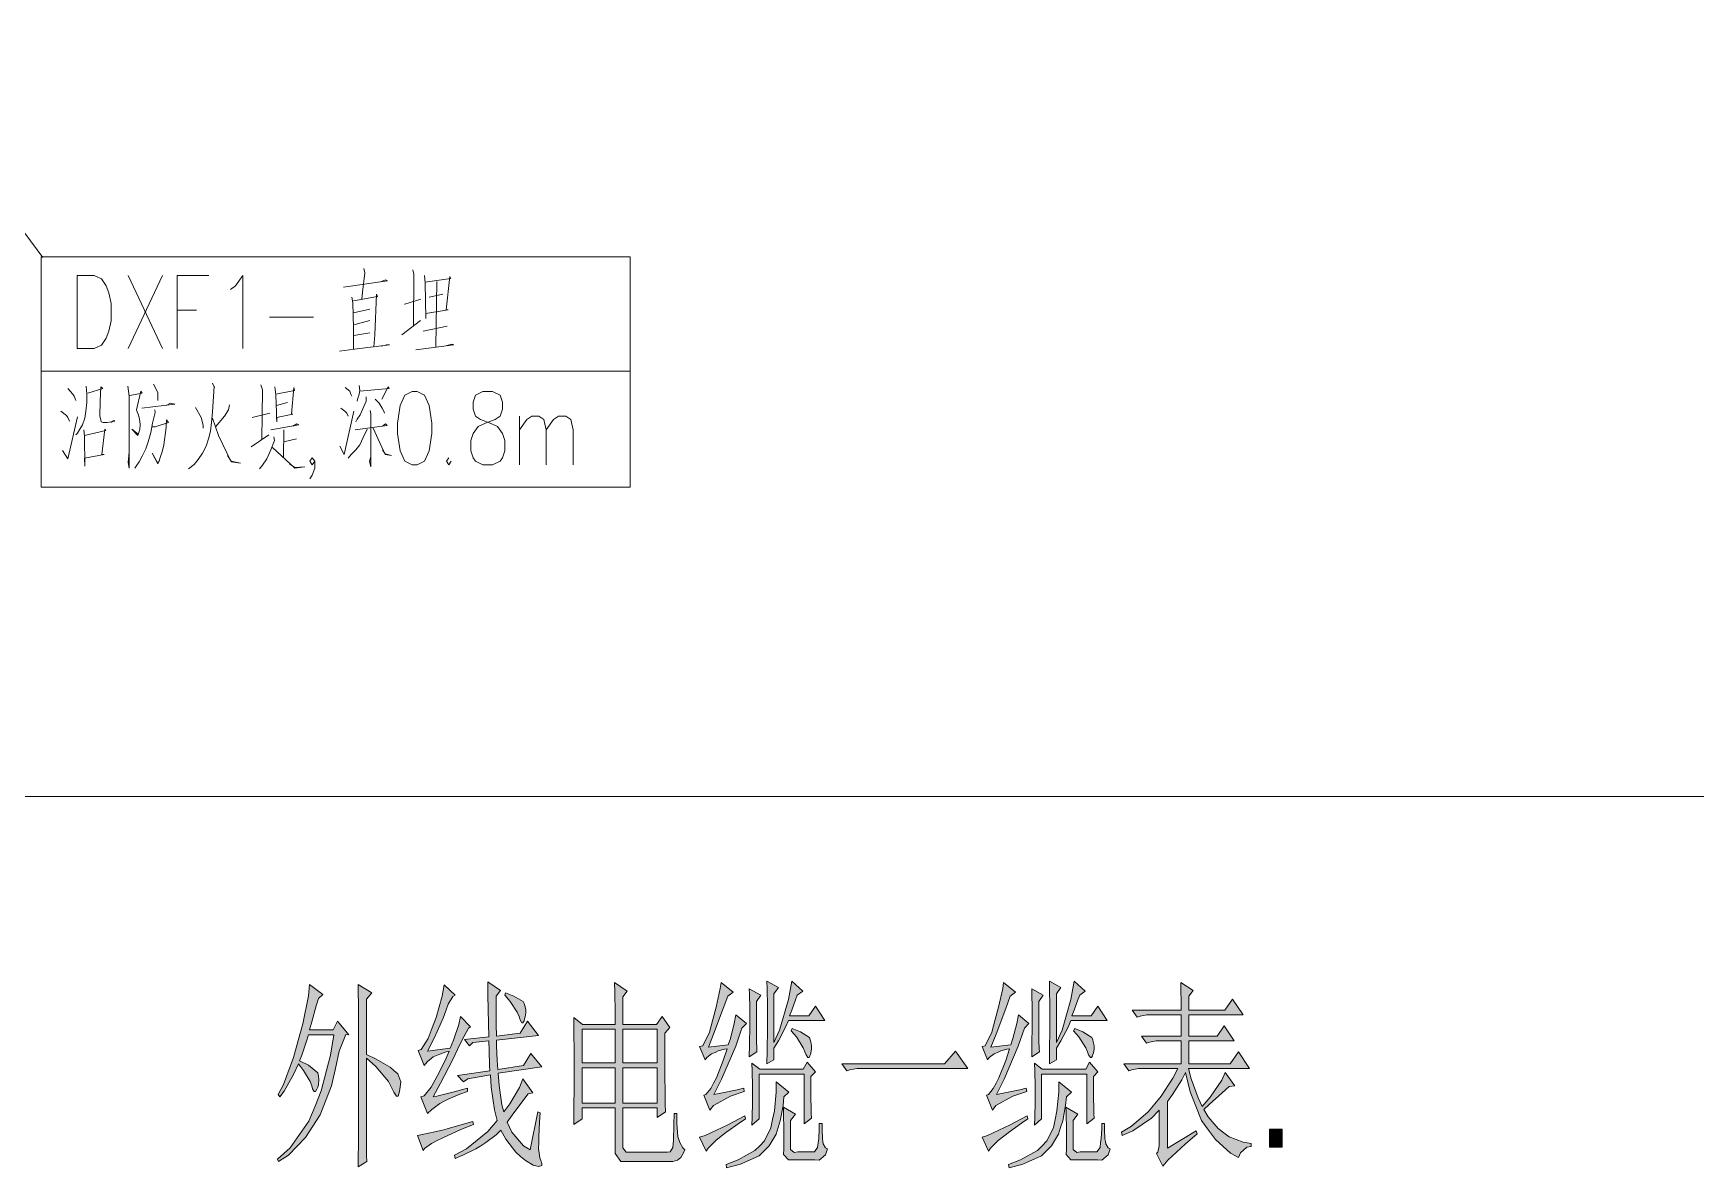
# Model space of a CAD drawing. Header units: millimetres. Extents: x -4415 to 173792, y -78716 to 47289.
# Drawn here: x 110800 to 136509, y -49863 to -32316 of the extents above; entities that cross this region are included whole.
import ezdxf

# ---------------------------------------------------------------- set-up
doc = ezdxf.new("R2010")
doc.units = ezdxf.units.MM

msp = doc.modelspace()

# ---------------------------------------------------------------- hatches: boundary and pattern name
h = msp.add_hatch(color=0)
h.dxf.hatch_style = 2
h.paths.add_polyline_path([(115072, -47026), (115276, -47183), (115209, -47245), (115174, -47361), (115106, -47604), (115072, -47732), (115439, -47732), (115507, -47598), (115678, -47805), (115635, -47800), (115533, -48062), (115473, -48329), (115410, -48597), (115235, -49043), (115123, -49219), (115012, -49396), (114748, -49670), (114595, -49767), (114578, -49731), (114773, -49554), (115064, -49143), (115157, -48909), (115251, -48673), (115397, -48122), (115447, -47805), (115055, -47805), (115021, -47921), (114952, -48122), (114919, -48208), (115055, -48274), (115200, -48393), (115209, -48445), (115217, -48497), (115213, -48582), (115200, -48616), (115187, -48649), (115166, -48683), (115157, -48683), (115144, -48683), (115119, -48640), (115106, -48597), (115081, -48531), (114978, -48360), (114902, -48256), (114824, -48421), (114680, -48677), (114611, -48768), (114586, -48731), (114671, -48573), (114827, -48156), (114897, -47896), (114967, -47638), (115055, -47202)])
h = msp.add_hatch(color=0)
h.dxf.hatch_style = 2
h.paths.add_polyline_path([(115951, -48170), (115951, -49254), (115951, -49418), (115955, -49675), (115959, -49766), (115823, -49851), (115827, -49735), (115831, -49468), (115831, -49315), (115831, -47537), (115831, -47366), (115827, -47110), (115823, -47026), (116036, -47159), (115951, -47256), (115951, -48110), (116104, -48183), (116318, -48307), (116378, -48359), (116437, -48410), (116486, -48536), (116476, -48609), (116465, -48682), (116441, -48755), (116428, -48755), (116415, -48755), (116374, -48694), (116343, -48633), (116292, -48530), (116096, -48298)])
h = msp.add_hatch(color=0)
h.dxf.hatch_style = 2
h.paths.add_polyline_path([(117154, -47036), (117325, -47194), (117290, -47212), (117217, -47335), (117180, -47438), (117141, -47548), (117000, -47859), (116897, -48061), (117247, -48011), (117299, -47890), (117379, -47645), (117409, -47524), (117563, -47683), (117533, -47706), (117431, -47883), (117359, -48036), (117286, -48188), (117098, -48554), (116983, -48767), (117042, -48755), (117307, -48689), (117513, -48633), (117513, -48682), (117397, -48725), (117217, -48801), (117154, -48835), (117090, -48868), (116962, -48962), (116897, -49023), (116795, -48767), (116843, -48749), (116951, -48618), (117013, -48505), (117075, -48392), (117184, -48170), (117230, -48061), (117184, -48072), (117085, -48106), (117034, -48127), (116983, -48149), (116889, -48225), (116847, -48280), (116752, -48048), (116800, -48036), (116908, -47862), (116970, -47701), (117033, -47539), (117124, -47207)])
h = msp.add_hatch(color=0)
h.dxf.hatch_style = 2
h.paths.add_polyline_path([(117964, -47890), (117964, -47975), (117973, -48200), (117982, -48341), (118382, -48280), (118494, -48097), (118663, -48304), (117990, -48402), (118003, -48591), (118045, -48889), (118075, -48999), (118170, -48876), (118319, -48621), (118373, -48487), (118527, -48706), (118451, -48719), (118369, -48828), (118207, -49047), (118127, -49158), (118203, -49310), (118382, -49523), (118485, -49584), (118604, -48999), (118639, -49011), (118630, -49151), (118619, -49383), (118617, -49474), (118615, -49566), (118634, -49712), (118656, -49766), (118659, -49779), (118663, -49797), (118663, -49803), (118663, -49827), (118619, -49843), (118574, -49834), (118529, -49824), (118410, -49751), (118335, -49688), (118261, -49624), (118109, -49420), (118032, -49279), (117956, -49352), (117800, -49474), (117721, -49523), (117642, -49572), (117444, -49670), (117325, -49718), (117316, -49670), (117500, -49572), (117828, -49304), (117973, -49133), (117934, -48969), (117883, -48614), (117870, -48426), (117521, -48487), (117452, -48535), (117359, -48438), (117861, -48364), (117857, -48280), (117849, -48048), (117845, -47902), (117597, -47926), (117546, -47975), (117470, -47877), (117845, -47840), (117841, -47627), (117832, -47201), (117828, -46987), (118024, -47121), (117956, -47207), (117956, -47335), (117960, -47645), (117964, -47829), (118332, -47779), (118442, -47597), (118613, -47816)])
h = msp.add_hatch(color=0)
h.paths.add_polyline_path([(119798, -47646), (119798, -47469), (119795, -47146), (119790, -46999), (119986, -47133), (119918, -47219), (119918, -47646), (120439, -47646), (120524, -47524), (120643, -47694), (120567, -47780), (120567, -48268), (120571, -48876), (120575, -48999), (120446, -49084), (120446, -48938), (119918, -48938), (119918, -49487), (119918, -49554), (119969, -49621), (120020, -49621), (120608, -49621), (120647, -49615), (120690, -49551), (120694, -49493), (120699, -49436), (120707, -49201), (120712, -49023), (120754, -49023), (120754, -49176), (120770, -49378), (120783, -49426), (120799, -49474), (120844, -49554), (120874, -49585), (120856, -49633), (120814, -49703), (120788, -49724), (120763, -49746), (120690, -49767), (120643, -49767), (119977, -49767), (119888, -49767), (119798, -49645), (119798, -49524), (119798, -48938), (119287, -48938), (119287, -49108), (119158, -49193), (119162, -48986), (119167, -48560), (119167, -48341), (119167, -48121), (119162, -47719), (119158, -47537), (119296, -47646)])
h.paths.add_polyline_path([(119918, -48315), (119918, -48865), (120446, -48865), (120446, -48315)])
h.paths.add_polyline_path([(119287, -48315), (119287, -48865), (119798, -48865), (119798, -48315)])
h.paths.add_polyline_path([(119918, -47719), (119918, -48242), (120446, -48242), (120446, -47719)])
h.paths.add_polyline_path([(119287, -47719), (119287, -48242), (119798, -48242), (119798, -47719)])
h = msp.add_hatch(color=0)
h.dxf.hatch_style = 2
h.paths.add_polyline_path([(121326, -48729), (121458, -48706), (121688, -48656), (121786, -48633), (121795, -48681), (121581, -48754), (121317, -48900), (121265, -48973), (121172, -48742), (121202, -48729), (121276, -48635), (121321, -48553), (121366, -48471), (121471, -48205), (121531, -48023), (121488, -48029), (121394, -48056), (121343, -48078), (121291, -48099), (121215, -48157), (121189, -48194), (121103, -47986), (121155, -47975), (121257, -47767), (121308, -47572), (121360, -47378), (121423, -47091), (121436, -47000), (121624, -47146), (121539, -47207), (121471, -47401), (121321, -47798), (121241, -47998), (121548, -47962), (121581, -47865), (121641, -47633), (121667, -47499), (121829, -47633), (121760, -47706), (121663, -47980), (121445, -48492)])
h = msp.add_hatch(color=0)
h.dxf.hatch_style = 2
h.paths.add_polyline_path([(122145, -48256), (122149, -48061), (122153, -47701), (122153, -47537), (122153, -47371), (122149, -47091), (122145, -46975), (122324, -47073), (122255, -47171), (122255, -47926), (122341, -47737), (122477, -47262), (122529, -46975), (122700, -47134), (122614, -47195), (122588, -47268), (122529, -47427), (122495, -47512), (122793, -47512), (122895, -47366), (123041, -47585), (122477, -47585), (122435, -47689), (122324, -47902), (122255, -48012), (122255, -48195)])
h = msp.add_hatch(color=0)
h.dxf.hatch_style = 2
h.paths.add_polyline_path([(125694, -48729), (125826, -48706), (126056, -48656), (126154, -48633), (126163, -48681), (125950, -48754), (125685, -48900), (125635, -48973), (125540, -48742), (125570, -48729), (125644, -48635), (125689, -48553), (125734, -48471), (125839, -48205), (125899, -48023), (125856, -48029), (125762, -48056), (125711, -48078), (125659, -48099), (125583, -48157), (125557, -48194), (125473, -47986), (125523, -47975), (125626, -47767), (125676, -47572), (125728, -47378), (125792, -47091), (125804, -47000), (125992, -47146), (125907, -47207), (125839, -47401), (125689, -47798), (125609, -47998), (125916, -47962), (125950, -47865), (126009, -47633), (126035, -47499), (126197, -47633), (126129, -47706), (126031, -47980), (125813, -48492)])
h = msp.add_hatch(color=0)
h.dxf.hatch_style = 2
h.paths.add_polyline_path([(126513, -48256), (126517, -48061), (126521, -47701), (126521, -47537), (126521, -47371), (126517, -47091), (126513, -46975), (126692, -47073), (126623, -47171), (126623, -47926), (126709, -47737), (126846, -47262), (126897, -46975), (127068, -47134), (126982, -47195), (126956, -47268), (126897, -47427), (126863, -47512), (127161, -47512), (127264, -47366), (127409, -47585), (126846, -47585), (126803, -47689), (126692, -47902), (126623, -48012), (126623, -48195)])
h = msp.add_hatch(color=0)
h.dxf.hatch_style = 2
h.paths.add_polyline_path([(128339, -49559), (128782, -49291), (128799, -49339), (128611, -49498), (128347, -49748), (128270, -49839), (128168, -49644), (128190, -49620), (128211, -49523), (128211, -49450), (128211, -48974), (128091, -49095), (127805, -49291), (127639, -49364), (127630, -49315), (127784, -49218), (128040, -48998), (128142, -48876), (128244, -48754), (128424, -48479), (128501, -48327), (127946, -48327), (127891, -48327), (127788, -48346), (127742, -48364), (127665, -48254), (128552, -48254), (128552, -47902), (128220, -47902), (128164, -47902), (128062, -47920), (128015, -47938), (127937, -47829), (128552, -47829), (128552, -47499), (128075, -47499), (128019, -47499), (127916, -47517), (127870, -47536), (127792, -47426), (128552, -47426), (128552, -47310), (128548, -47097), (128544, -46999), (128739, -47121), (128672, -47207), (128672, -47426), (129225, -47426), (129346, -47255), (129508, -47499), (128672, -47499), (128672, -47829), (129106, -47829), (129217, -47670), (129371, -47902), (128672, -47902), (128672, -48254), (129311, -48254), (129439, -48071), (129610, -48327), (128663, -48327), (128706, -48486), (128812, -48779), (128877, -48913), (129000, -48772), (129179, -48510), (129234, -48388), (129379, -48595), (129294, -48608), (129184, -48706), (128987, -48882), (128901, -48961), (128970, -49077), (129123, -49257), (129209, -49321), (129294, -49385), (129508, -49468), (129636, -49486), (129636, -49534), (129567, -49546), (129469, -49632), (129439, -49705), (129316, -49639), (129083, -49425), (128974, -49279), (128866, -49132), (128689, -48687), (128620, -48388), (128561, -48504), (128419, -48729), (128339, -48840)])
h = msp.add_hatch(color=0)
h.dxf.hatch_style = 2
h.paths.add_polyline_path([(118092, -47194), (118101, -47158), (118233, -47207), (118378, -47289), (118391, -47323), (118404, -47356), (118416, -47414), (118416, -47439), (118416, -47469), (118408, -47530), (118399, -47560), (118391, -47591), (118373, -47621), (118365, -47621), (118356, -47621), (118332, -47573), (118314, -47524), (118284, -47457), (118173, -47292)])
h = msp.add_hatch(color=0)
h.dxf.hatch_style = 2
h.paths.add_polyline_path([(121872, -48145), (121876, -47968), (121881, -47658), (121881, -47524), (121881, -47390), (121876, -47176), (121872, -47098), (122051, -47194), (121983, -47292), (121983, -47840), (121983, -47902), (121987, -48018), (121991, -48072)])
h = msp.add_hatch(color=0)
h.dxf.hatch_style = 2
h.paths.add_polyline_path([(126240, -48145), (126244, -47968), (126249, -47658), (126249, -47524), (126249, -47390), (126244, -47176), (126240, -47098), (126419, -47194), (126351, -47292), (126351, -47840), (126351, -47902), (126355, -48018), (126359, -48072)])
h = msp.add_hatch(color=0)
h.dxf.hatch_style = 2
h.paths.add_polyline_path([(122538, -47707), (122665, -47762), (122804, -47850), (122815, -47883), (122825, -47917), (122836, -47975), (122836, -47999), (122836, -48029), (122827, -48084), (122819, -48109), (122810, -48134), (122797, -48157), (122793, -48157), (122780, -48157), (122750, -48115), (122733, -48072), (122708, -48006), (122601, -47840), (122520, -47744)])
h = msp.add_hatch(color=0)
h.dxf.hatch_style = 2
h.paths.add_polyline_path([(126906, -47707), (127033, -47762), (127172, -47850), (127183, -47883), (127193, -47917), (127204, -47975), (127204, -47999), (127204, -48029), (127195, -48084), (127187, -48109), (127178, -48134), (127165, -48157), (127161, -48157), (127148, -48157), (127118, -48115), (127102, -48072), (127076, -48006), (126969, -47840), (126888, -47744)])
h = msp.add_hatch(color=0)
h.dxf.hatch_style = 2
h.paths.add_polyline_path([(123305, -48256), (124892, -48256), (125062, -48062), (125250, -48329), (123612, -48329), (123543, -48329), (123429, -48347), (123381, -48365)])
h = msp.add_hatch(color=0)
h.dxf.hatch_style = 2
h.paths.add_polyline_path([(122827, -48450), (122827, -48699), (122832, -49022), (122836, -49095), (122724, -49181), (122724, -48414), (122026, -48414), (122026, -49108), (121914, -49206), (121918, -49084), (121922, -48843), (121922, -48724), (121922, -48605), (121918, -48364), (121914, -48243), (122034, -48340), (122708, -48340), (122767, -48230), (122895, -48377)])
h = msp.add_hatch(color=0)
h.dxf.hatch_style = 2
h.paths.add_polyline_path([(127195, -48450), (127195, -48699), (127200, -49022), (127204, -49095), (127093, -49181), (127093, -48414), (126394, -48414), (126394, -49108), (126283, -49206), (126287, -49084), (126292, -48843), (126292, -48724), (126292, -48605), (126287, -48364), (126283, -48243), (126402, -48340), (127076, -48340), (127135, -48230), (127264, -48377)])
h = msp.add_hatch(color=0)
h.dxf.hatch_style = 2
h.paths.add_polyline_path([(122290, -48535), (122486, -48693), (122409, -48767), (122396, -48900), (122352, -49138), (122320, -49241), (122287, -49345), (122179, -49525), (122102, -49601), (122026, -49677), (121736, -49808), (121522, -49863), (121513, -49815), (121701, -49742), (121961, -49596), (122034, -49522), (122106, -49449), (122207, -49245), (122234, -49114), (122262, -48983), (122290, -48693)])
h = msp.add_hatch(color=0)
h.dxf.hatch_style = 2
h.paths.add_polyline_path([(126658, -48535), (126854, -48693), (126778, -48767), (126765, -48900), (126720, -49138), (126688, -49241), (126656, -49345), (126547, -49525), (126470, -49601), (126394, -49677), (126104, -49808), (125890, -49863), (125882, -49815), (126069, -49742), (126329, -49596), (126402, -49522), (126474, -49449), (126575, -49245), (126603, -49114), (126630, -48983), (126658, -48693)])
h = msp.add_hatch(color=0)
h.dxf.hatch_style = 2
h.paths.add_polyline_path([(121103, -49388), (121189, -49364), (121539, -49200), (121803, -49059), (121812, -49108), (121714, -49175), (121528, -49309), (121440, -49376), (121354, -49443), (121236, -49558), (121206, -49607)])
h = msp.add_hatch(color=0)
h.dxf.hatch_style = 2
h.paths.add_polyline_path([(122409, -49571), (122409, -49309), (122404, -48986), (122400, -48925), (122588, -49034), (122512, -49132), (122512, -49534), (122512, -49583), (122567, -49626), (122622, -49619), (122836, -49619), (122879, -49619), (122929, -49549), (122938, -49480), (122947, -49409), (122955, -49260), (122955, -49180), (122998, -49180), (122998, -49278), (123005, -49415), (123011, -49455), (123017, -49495), (123053, -49553), (123083, -49571), (123053, -49662), (122955, -49747), (122886, -49742), (122555, -49742), (122477, -49742), (122404, -49656)])
h = msp.add_hatch(color=0)
h.dxf.hatch_style = 2
h.paths.add_polyline_path([(125473, -49388), (125557, -49364), (125907, -49200), (126171, -49059), (126180, -49108), (126082, -49175), (125897, -49309), (125809, -49376), (125722, -49443), (125605, -49558), (125574, -49607)])
h = msp.add_hatch(color=0)
h.dxf.hatch_style = 2
h.paths.add_polyline_path([(126778, -49571), (126778, -49309), (126774, -48986), (126769, -48925), (126956, -49034), (126880, -49132), (126880, -49534), (126880, -49583), (126936, -49626), (126990, -49619), (127204, -49619), (127247, -49619), (127297, -49549), (127306, -49480), (127315, -49409), (127323, -49260), (127323, -49180), (127366, -49180), (127366, -49278), (127373, -49415), (127379, -49455), (127385, -49495), (127422, -49553), (127451, -49571), (127422, -49662), (127323, -49747), (127256, -49742), (126923, -49742), (126846, -49742), (126774, -49656)])
h = msp.add_hatch(color=0)
h.dxf.hatch_style = 2
h.paths.add_polyline_path([(116744, -49364), (116864, -49340), (117055, -49297), (117128, -49279), (117200, -49261), (117435, -49193), (117597, -49145), (117606, -49193), (117414, -49272), (117135, -49398), (117047, -49443), (116960, -49489), (116851, -49566), (116830, -49596)])
h = msp.add_hatch(color=0)
h.dxf.hatch_style = 2
h.paths.add_polyline_path([(129916, -49547), (129916, -49267), (130112, -49267), (130112, -49547)])

# ---------------------------------------------------------------- linework, layer by layer
at = {"color": 0, "lineweight": 0}
for points in [[(108376, -32316), (110947, -35786)], [(115914, -35956), (115929, -36021), (115890, -36320), (115883, -36429)], [(116670, -35977), (116686, -36044), (116678, -36848)], [(112270, -37192), (112797, -36062)], [(112270, -36062), (112797, -37192)], [(113023, -37192), (113023, -36062), (113513, -36062)], [(113852, -36277), (113928, -36223), (114041, -36062), (114041, -37192)], [(115597, -36242), (116277, -36143), (116246, -36132), (116185, -36153)], [(116848, -36065), (116863, -36176), (116871, -36727), (116871, -36650), (117218, -36595), (117187, -36595), (117241, -36077), (117257, -36109), (116863, -36165)], [(117040, -36153), (117025, -37168)], [(115728, -36396), (115744, -36485), (115752, -36870), (115752, -37201)], [(115752, -36452), (116122, -36385), (116107, -36352), (116084, -36981), (116069, -37168)], [(116539, -36506), (116546, -36506), (116793, -36429)], [(117134, -36352), (116925, -36396)], [(113023, -36600), (113325, -36600)], [(114455, -36708), (115134, -36708)], [(115752, -36639), (116006, -36584)], [(115760, -36826), (116006, -36760)], [(116500, -36981), (116786, -36760)], [(115760, -36992), (116006, -36948)], [(117202, -36848), (116832, -36925)], [(115536, -37234), (115767, -37201), (116308, -37134), (116261, -37134), (116192, -37157)], [(116717, -37212), (117303, -37134), (117272, -37124), (117195, -37146)], [(110923, -37541), (120029, -37541)], [(111620, -37775), (111629, -37897), (111629, -38029), (111613, -38161), (111598, -38271), (111559, -38370), (111520, -38437), (111482, -38502), (111458, -38525)], [(111644, -37885), (111876, -37808), (111844, -37786), (111837, -38006), (111829, -38238), (111844, -38293), (111852, -38326), (111883, -38337), (111944, -38337), (112060, -38315), (112045, -38304), (111999, -38337)], [(112261, -37775), (112285, -37929), (112285, -39043), (112269, -38954), (112285, -38789)], [(112662, -37742), (112724, -37874), (112724, -37918), (112724, -37995)], [(113573, -37730), (113604, -37797), (113596, -37775), (113573, -38171), (113558, -38337), (113542, -38470), (113512, -38590), (113473, -38701), (113418, -38811), (113350, -38910), (113287, -38987), (113202, -39054)], [(114321, -37753), (114345, -37830), (114337, -38602)], [(114538, -37786), (114553, -37907), (114568, -38326), (114560, -38259), (114815, -38205), (114792, -38205), (114831, -37797), (114838, -37841), (114553, -37897)], [(115840, -37764), (115849, -37841), (115833, -37918), (115817, -37962), (115810, -38006)], [(115849, -37852), (116304, -37808), (116288, -37786), (116188, -37973)], [(111335, -37808), (111412, -37897), (111435, -37929), (111458, -37995)], [(112292, -37918), (112485, -37885), (112462, -37852), (112399, -38138), (112408, -38171), (112423, -38205), (112438, -38259), (112447, -38315), (112454, -38370), (112447, -38437), (112431, -38491), (112416, -38535), (112323, -38437), (112423, -38514)], [(112477, -38117), (112987, -38050), (112924, -38039), (112856, -38073)], [(114560, -38073), (114730, -38029)], [(115624, -37797), (115694, -37852), (115709, -37897), (115725, -37929)], [(115948, -37941), (115948, -37951), (115948, -38006), (115895, -38127), (115856, -38215), (115810, -38282), (115786, -38326)], [(116087, -37973), (116149, -38039), (116195, -38117), (116219, -38161), (116234, -38194)], [(111227, -38161), (111312, -38227), (111335, -38259), (111358, -38315)], [(111250, -38767), (111335, -38899), (111482, -38249)], [(112678, -38138), (112685, -38183), (112646, -38349), (112616, -38491), (112578, -38635), (112539, -38745), (112485, -38855), (112438, -38943), (112392, -39010), (112369, -39043)], [(112646, -38403), (112685, -38403), (112894, -38337), (112863, -38293), (112856, -38414), (112817, -38679), (112793, -38789), (112762, -38877), (112747, -38933), (112724, -38977), (112639, -38811), (112724, -38966), (112747, -38922)], [(113311, -38106), (113396, -38259), (113418, -38337), (113427, -38381), (113427, -38425)], [(113573, -38271), (113665, -38535), (113858, -38943), (114005, -38966), (113858, -38933), (113805, -38845)], [(113836, -38062), (113820, -38138), (113759, -38238), (113619, -38403)], [(114461, -38194), (114183, -38259)], [(115539, -38701), (115609, -38833), (115755, -38161)], [(115554, -38117), (115617, -38161), (115648, -38194), (115670, -38238)], [(116011, -38150), (116018, -38205), (116018, -39021), (116002, -38933), (116018, -38866)], [(118320, -38991), (118320, -38236)], [(118320, -38452), (118433, -38290), (118508, -38236), (118620, -38236), (118697, -38290), (118734, -38452), (118734, -38991)], [(118734, -38452), (118847, -38290), (118922, -38236), (119036, -38236), (119111, -38290), (119149, -38452), (119149, -38991)], [(111581, -38447), (111590, -38546), (111598, -39010), (111590, -38889), (111898, -38833), (111859, -38833), (111906, -38437), (111922, -38458), (111590, -38535)], [(114168, -38711), (114444, -38525)], [(114522, -38558), (114529, -38613), (114476, -38757), (114414, -38899), (114345, -38998), (114298, -39054)], [(114476, -38447), (114908, -38370), (114877, -38359), (114815, -38393)], [(114676, -38447), (114669, -38877)], [(115963, -38437), (115902, -38569), (115849, -38679), (115786, -38757), (115717, -38833), (115670, -38889)], [(115779, -38447), (116273, -38381), (116249, -38359), (116203, -38393)], [(116057, -38425), (116242, -38833), (116342, -38845), (116242, -38822), (116203, -38757)], [(114499, -38723), (114846, -39043), (115001, -39021), (114846, -39031), (114761, -38977)], [(114676, -38635), (114870, -38590)], [(115153, -38936), (115115, -38991), (115078, -38936), (115115, -38882), (115153, -38936), (115153, -39044), (115115, -39152), (115078, -39205)], [(117226, -38882), (117188, -38936), (117226, -38991), (117263, -38936)], [(110923, -39338), (120029, -39338)], [(101711, -44119), (151542, -44119)], [(106947, -44119), (156778, -44119)]]:
    msp.add_lwpolyline(points, dxfattribs=at)
for points in [[(110923, -35775), (120029, -35775), (120029, -39338), (110923, -39338)], [(111477, -37192), (111477, -36062), (111741, -36062), (111854, -36116), (111930, -36223), (111968, -36331), (112005, -36493), (112005, -36762), (111968, -36923), (111930, -37031), (111854, -37139), (111741, -37192)], [(116661, -37859), (116547, -37913), (116472, -38075), (116435, -38344), (116435, -38505), (116472, -38775), (116547, -38936), (116661, -38991), (116736, -38991), (116849, -38936), (116924, -38775), (116963, -38505), (116963, -38344), (116924, -38075), (116849, -37913), (116736, -37859)], [(117754, -37859), (117641, -37913), (117603, -38021), (117603, -38129), (117641, -38236), (117716, -38290), (117867, -38344), (117981, -38398), (118056, -38505), (118093, -38613), (118093, -38775), (118056, -38882), (118018, -38936), (117904, -38991), (117754, -38991), (117641, -38936), (117603, -38882), (117565, -38775), (117565, -38613), (117603, -38505), (117679, -38398), (117792, -38344), (117942, -38290), (118018, -38236), (118056, -38129), (118056, -38021), (118018, -37913), (117904, -37859)], [(115072, -47026), (115276, -47183), (115209, -47245), (115174, -47361), (115106, -47604), (115072, -47732), (115439, -47732), (115507, -47598), (115678, -47805), (115635, -47800), (115533, -48062), (115473, -48329), (115410, -48597), (115235, -49043), (115123, -49219), (115012, -49396), (114748, -49670), (114595, -49767), (114578, -49731), (114773, -49554), (115064, -49143), (115157, -48909), (115251, -48673), (115397, -48122), (115447, -47805), (115055, -47805), (115021, -47921), (114952, -48122), (114919, -48208), (115055, -48274), (115200, -48393), (115209, -48445), (115217, -48497), (115213, -48582), (115200, -48616), (115187, -48649), (115166, -48683), (115157, -48683), (115144, -48683), (115119, -48640), (115106, -48597), (115081, -48531), (114978, -48360), (114902, -48256), (114824, -48421), (114680, -48677), (114611, -48768), (114586, -48731), (114671, -48573), (114827, -48156), (114897, -47896), (114967, -47638), (115055, -47202)], [(115951, -48170), (115951, -49254), (115951, -49418), (115955, -49675), (115959, -49766), (115823, -49851), (115827, -49735), (115831, -49468), (115831, -49315), (115831, -47537), (115831, -47366), (115827, -47110), (115823, -47026), (116036, -47159), (115951, -47256), (115951, -48110), (116104, -48183), (116318, -48307), (116378, -48359), (116437, -48410), (116486, -48536), (116476, -48609), (116465, -48682), (116441, -48755), (116428, -48755), (116415, -48755), (116374, -48694), (116343, -48633), (116292, -48530), (116096, -48298)], [(117154, -47036), (117325, -47194), (117290, -47212), (117217, -47335), (117180, -47438), (117141, -47548), (117000, -47859), (116897, -48061), (117247, -48011), (117299, -47890), (117379, -47645), (117409, -47524), (117563, -47683), (117533, -47706), (117431, -47883), (117359, -48036), (117286, -48188), (117098, -48554), (116983, -48767), (117042, -48755), (117307, -48689), (117513, -48633), (117513, -48682), (117397, -48725), (117217, -48801), (117154, -48835), (117090, -48868), (116962, -48962), (116897, -49023), (116795, -48767), (116843, -48749), (116951, -48618), (117013, -48505), (117075, -48392), (117184, -48170), (117230, -48061), (117184, -48072), (117085, -48106), (117034, -48127), (116983, -48149), (116889, -48225), (116847, -48280), (116752, -48048), (116800, -48036), (116908, -47862), (116970, -47701), (117033, -47539), (117124, -47207)], [(117964, -47890), (117964, -47975), (117973, -48200), (117982, -48341), (118382, -48280), (118494, -48097), (118663, -48304), (117990, -48402), (118003, -48591), (118045, -48889), (118075, -48999), (118170, -48876), (118319, -48621), (118373, -48487), (118527, -48706), (118451, -48719), (118369, -48828), (118207, -49047), (118127, -49158), (118203, -49310), (118382, -49523), (118485, -49584), (118604, -48999), (118639, -49011), (118630, -49151), (118619, -49383), (118617, -49474), (118615, -49566), (118634, -49712), (118656, -49766), (118659, -49779), (118663, -49797), (118663, -49803), (118663, -49827), (118619, -49843), (118574, -49834), (118529, -49824), (118410, -49751), (118335, -49688), (118261, -49624), (118109, -49420), (118032, -49279), (117956, -49352), (117800, -49474), (117721, -49523), (117642, -49572), (117444, -49670), (117325, -49718), (117316, -49670), (117500, -49572), (117828, -49304), (117973, -49133), (117934, -48969), (117883, -48614), (117870, -48426), (117521, -48487), (117452, -48535), (117359, -48438), (117861, -48364), (117857, -48280), (117849, -48048), (117845, -47902), (117597, -47926), (117546, -47975), (117470, -47877), (117845, -47840), (117841, -47627), (117832, -47201), (117828, -46987), (118024, -47121), (117956, -47207), (117956, -47335), (117960, -47645), (117964, -47829), (118332, -47779), (118442, -47597), (118613, -47816)], [(119798, -47646), (119798, -47469), (119795, -47146), (119790, -46999), (119986, -47133), (119918, -47219), (119918, -47646), (120439, -47646), (120524, -47524), (120643, -47694), (120567, -47780), (120567, -48268), (120571, -48876), (120575, -48999), (120446, -49084), (120446, -48938), (119918, -48938), (119918, -49487), (119918, -49554), (119969, -49621), (120020, -49621), (120608, -49621), (120647, -49615), (120690, -49551), (120694, -49493), (120699, -49436), (120707, -49201), (120712, -49023), (120754, -49023), (120754, -49176), (120770, -49378), (120783, -49426), (120799, -49474), (120844, -49554), (120874, -49585), (120856, -49633), (120814, -49703), (120788, -49724), (120763, -49746), (120690, -49767), (120643, -49767), (119977, -49767), (119888, -49767), (119798, -49645), (119798, -49524), (119798, -48938), (119287, -48938), (119287, -49108), (119158, -49193), (119162, -48986), (119167, -48560), (119167, -48341), (119167, -48121), (119162, -47719), (119158, -47537), (119296, -47646)], [(121326, -48729), (121458, -48706), (121688, -48656), (121786, -48633), (121795, -48681), (121581, -48754), (121317, -48900), (121265, -48973), (121172, -48742), (121202, -48729), (121276, -48635), (121321, -48553), (121366, -48471), (121471, -48205), (121531, -48023), (121488, -48029), (121394, -48056), (121343, -48078), (121291, -48099), (121215, -48157), (121189, -48194), (121103, -47986), (121155, -47975), (121257, -47767), (121308, -47572), (121360, -47378), (121423, -47091), (121436, -47000), (121624, -47146), (121539, -47207), (121471, -47401), (121321, -47798), (121241, -47998), (121548, -47962), (121581, -47865), (121641, -47633), (121667, -47499), (121829, -47633), (121760, -47706), (121663, -47980), (121445, -48492)], [(122145, -48256), (122149, -48061), (122153, -47701), (122153, -47537), (122153, -47371), (122149, -47091), (122145, -46975), (122324, -47073), (122255, -47171), (122255, -47926), (122341, -47737), (122477, -47262), (122529, -46975), (122700, -47134), (122614, -47195), (122588, -47268), (122529, -47427), (122495, -47512), (122793, -47512), (122895, -47366), (123041, -47585), (122477, -47585), (122435, -47689), (122324, -47902), (122255, -48012), (122255, -48195)], [(125694, -48729), (125826, -48706), (126056, -48656), (126154, -48633), (126163, -48681), (125950, -48754), (125685, -48900), (125635, -48973), (125540, -48742), (125570, -48729), (125644, -48635), (125689, -48553), (125734, -48471), (125839, -48205), (125899, -48023), (125856, -48029), (125762, -48056), (125711, -48078), (125659, -48099), (125583, -48157), (125557, -48194), (125473, -47986), (125523, -47975), (125626, -47767), (125676, -47572), (125728, -47378), (125792, -47091), (125804, -47000), (125992, -47146), (125907, -47207), (125839, -47401), (125689, -47798), (125609, -47998), (125916, -47962), (125950, -47865), (126009, -47633), (126035, -47499), (126197, -47633), (126129, -47706), (126031, -47980), (125813, -48492)], [(126513, -48256), (126517, -48061), (126521, -47701), (126521, -47537), (126521, -47371), (126517, -47091), (126513, -46975), (126692, -47073), (126623, -47171), (126623, -47926), (126709, -47737), (126846, -47262), (126897, -46975), (127068, -47134), (126982, -47195), (126956, -47268), (126897, -47427), (126863, -47512), (127161, -47512), (127264, -47366), (127409, -47585), (126846, -47585), (126803, -47689), (126692, -47902), (126623, -48012), (126623, -48195)], [(128339, -49559), (128782, -49291), (128799, -49339), (128611, -49498), (128347, -49748), (128270, -49839), (128168, -49644), (128190, -49620), (128211, -49523), (128211, -49450), (128211, -48974), (128091, -49095), (127805, -49291), (127639, -49364), (127630, -49315), (127784, -49218), (128040, -48998), (128142, -48876), (128244, -48754), (128424, -48479), (128501, -48327), (127946, -48327), (127891, -48327), (127788, -48346), (127742, -48364), (127665, -48254), (128552, -48254), (128552, -47902), (128220, -47902), (128164, -47902), (128062, -47920), (128015, -47938), (127937, -47829), (128552, -47829), (128552, -47499), (128075, -47499), (128019, -47499), (127916, -47517), (127870, -47536), (127792, -47426), (128552, -47426), (128552, -47310), (128548, -47097), (128544, -46999), (128739, -47121), (128672, -47207), (128672, -47426), (129225, -47426), (129346, -47255), (129508, -47499), (128672, -47499), (128672, -47829), (129106, -47829), (129217, -47670), (129371, -47902), (128672, -47902), (128672, -48254), (129311, -48254), (129439, -48071), (129610, -48327), (128663, -48327), (128706, -48486), (128812, -48779), (128877, -48913), (129000, -48772), (129179, -48510), (129234, -48388), (129379, -48595), (129294, -48608), (129184, -48706), (128987, -48882), (128901, -48961), (128970, -49077), (129123, -49257), (129209, -49321), (129294, -49385), (129508, -49468), (129636, -49486), (129636, -49534), (129567, -49546), (129469, -49632), (129439, -49705), (129316, -49639), (129083, -49425), (128974, -49279), (128866, -49132), (128689, -48687), (128620, -48388), (128561, -48504), (128419, -48729), (128339, -48840)], [(118092, -47194), (118101, -47158), (118233, -47207), (118378, -47289), (118391, -47323), (118404, -47356), (118416, -47414), (118416, -47439), (118416, -47469), (118408, -47530), (118399, -47560), (118391, -47591), (118373, -47621), (118365, -47621), (118356, -47621), (118332, -47573), (118314, -47524), (118284, -47457), (118173, -47292)], [(121872, -48145), (121876, -47968), (121881, -47658), (121881, -47524), (121881, -47390), (121876, -47176), (121872, -47098), (122051, -47194), (121983, -47292), (121983, -47840), (121983, -47902), (121987, -48018), (121991, -48072)], [(126240, -48145), (126244, -47968), (126249, -47658), (126249, -47524), (126249, -47390), (126244, -47176), (126240, -47098), (126419, -47194), (126351, -47292), (126351, -47840), (126351, -47902), (126355, -48018), (126359, -48072)], [(119287, -47719), (119287, -48242), (119798, -48242), (119798, -47719)], [(119918, -47719), (119918, -48242), (120446, -48242), (120446, -47719)], [(122538, -47707), (122665, -47762), (122804, -47850), (122815, -47883), (122825, -47917), (122836, -47975), (122836, -47999), (122836, -48029), (122827, -48084), (122819, -48109), (122810, -48134), (122797, -48157), (122793, -48157), (122780, -48157), (122750, -48115), (122733, -48072), (122708, -48006), (122601, -47840), (122520, -47744)], [(126906, -47707), (127033, -47762), (127172, -47850), (127183, -47883), (127193, -47917), (127204, -47975), (127204, -47999), (127204, -48029), (127195, -48084), (127187, -48109), (127178, -48134), (127165, -48157), (127161, -48157), (127148, -48157), (127118, -48115), (127102, -48072), (127076, -48006), (126969, -47840), (126888, -47744)], [(123305, -48256), (124892, -48256), (125062, -48062), (125250, -48329), (123612, -48329), (123543, -48329), (123429, -48347), (123381, -48365)], [(119287, -48315), (119287, -48865), (119798, -48865), (119798, -48315)], [(119918, -48315), (119918, -48865), (120446, -48865), (120446, -48315)], [(122827, -48450), (122827, -48699), (122832, -49022), (122836, -49095), (122724, -49181), (122724, -48414), (122026, -48414), (122026, -49108), (121914, -49206), (121918, -49084), (121922, -48843), (121922, -48724), (121922, -48605), (121918, -48364), (121914, -48243), (122034, -48340), (122708, -48340), (122767, -48230), (122895, -48377)], [(127195, -48450), (127195, -48699), (127200, -49022), (127204, -49095), (127093, -49181), (127093, -48414), (126394, -48414), (126394, -49108), (126283, -49206), (126287, -49084), (126292, -48843), (126292, -48724), (126292, -48605), (126287, -48364), (126283, -48243), (126402, -48340), (127076, -48340), (127135, -48230), (127264, -48377)], [(122290, -48535), (122486, -48693), (122409, -48767), (122396, -48900), (122352, -49138), (122320, -49241), (122287, -49345), (122179, -49525), (122102, -49601), (122026, -49677), (121736, -49808), (121522, -49863), (121513, -49815), (121701, -49742), (121961, -49596), (122034, -49522), (122106, -49449), (122207, -49245), (122234, -49114), (122262, -48983), (122290, -48693)], [(126658, -48535), (126854, -48693), (126778, -48767), (126765, -48900), (126720, -49138), (126688, -49241), (126656, -49345), (126547, -49525), (126470, -49601), (126394, -49677), (126104, -49808), (125890, -49863), (125882, -49815), (126069, -49742), (126329, -49596), (126402, -49522), (126474, -49449), (126575, -49245), (126603, -49114), (126630, -48983), (126658, -48693)], [(121103, -49388), (121189, -49364), (121539, -49200), (121803, -49059), (121812, -49108), (121714, -49175), (121528, -49309), (121440, -49376), (121354, -49443), (121236, -49558), (121206, -49607)], [(122409, -49571), (122409, -49309), (122404, -48986), (122400, -48925), (122588, -49034), (122512, -49132), (122512, -49534), (122512, -49583), (122567, -49626), (122622, -49619), (122836, -49619), (122879, -49619), (122929, -49549), (122938, -49480), (122947, -49409), (122955, -49260), (122955, -49180), (122998, -49180), (122998, -49278), (123005, -49415), (123011, -49455), (123017, -49495), (123053, -49553), (123083, -49571), (123053, -49662), (122955, -49747), (122886, -49742), (122555, -49742), (122477, -49742), (122404, -49656)], [(125473, -49388), (125557, -49364), (125907, -49200), (126171, -49059), (126180, -49108), (126082, -49175), (125897, -49309), (125809, -49376), (125722, -49443), (125605, -49558), (125574, -49607)], [(126778, -49571), (126778, -49309), (126774, -48986), (126769, -48925), (126956, -49034), (126880, -49132), (126880, -49534), (126880, -49583), (126936, -49626), (126990, -49619), (127204, -49619), (127247, -49619), (127297, -49549), (127306, -49480), (127315, -49409), (127323, -49260), (127323, -49180), (127366, -49180), (127366, -49278), (127373, -49415), (127379, -49455), (127385, -49495), (127422, -49553), (127451, -49571), (127422, -49662), (127323, -49747), (127256, -49742), (126923, -49742), (126846, -49742), (126774, -49656)], [(116744, -49364), (116864, -49340), (117055, -49297), (117128, -49279), (117200, -49261), (117435, -49193), (117597, -49145), (117606, -49193), (117414, -49272), (117135, -49398), (117047, -49443), (116960, -49489), (116851, -49566), (116830, -49596)], [(129916, -49547), (129916, -49267), (130112, -49267), (130112, -49547)]]:
    msp.add_lwpolyline(points, close=True, dxfattribs=at)

doc.saveas('drawing.dxf')
